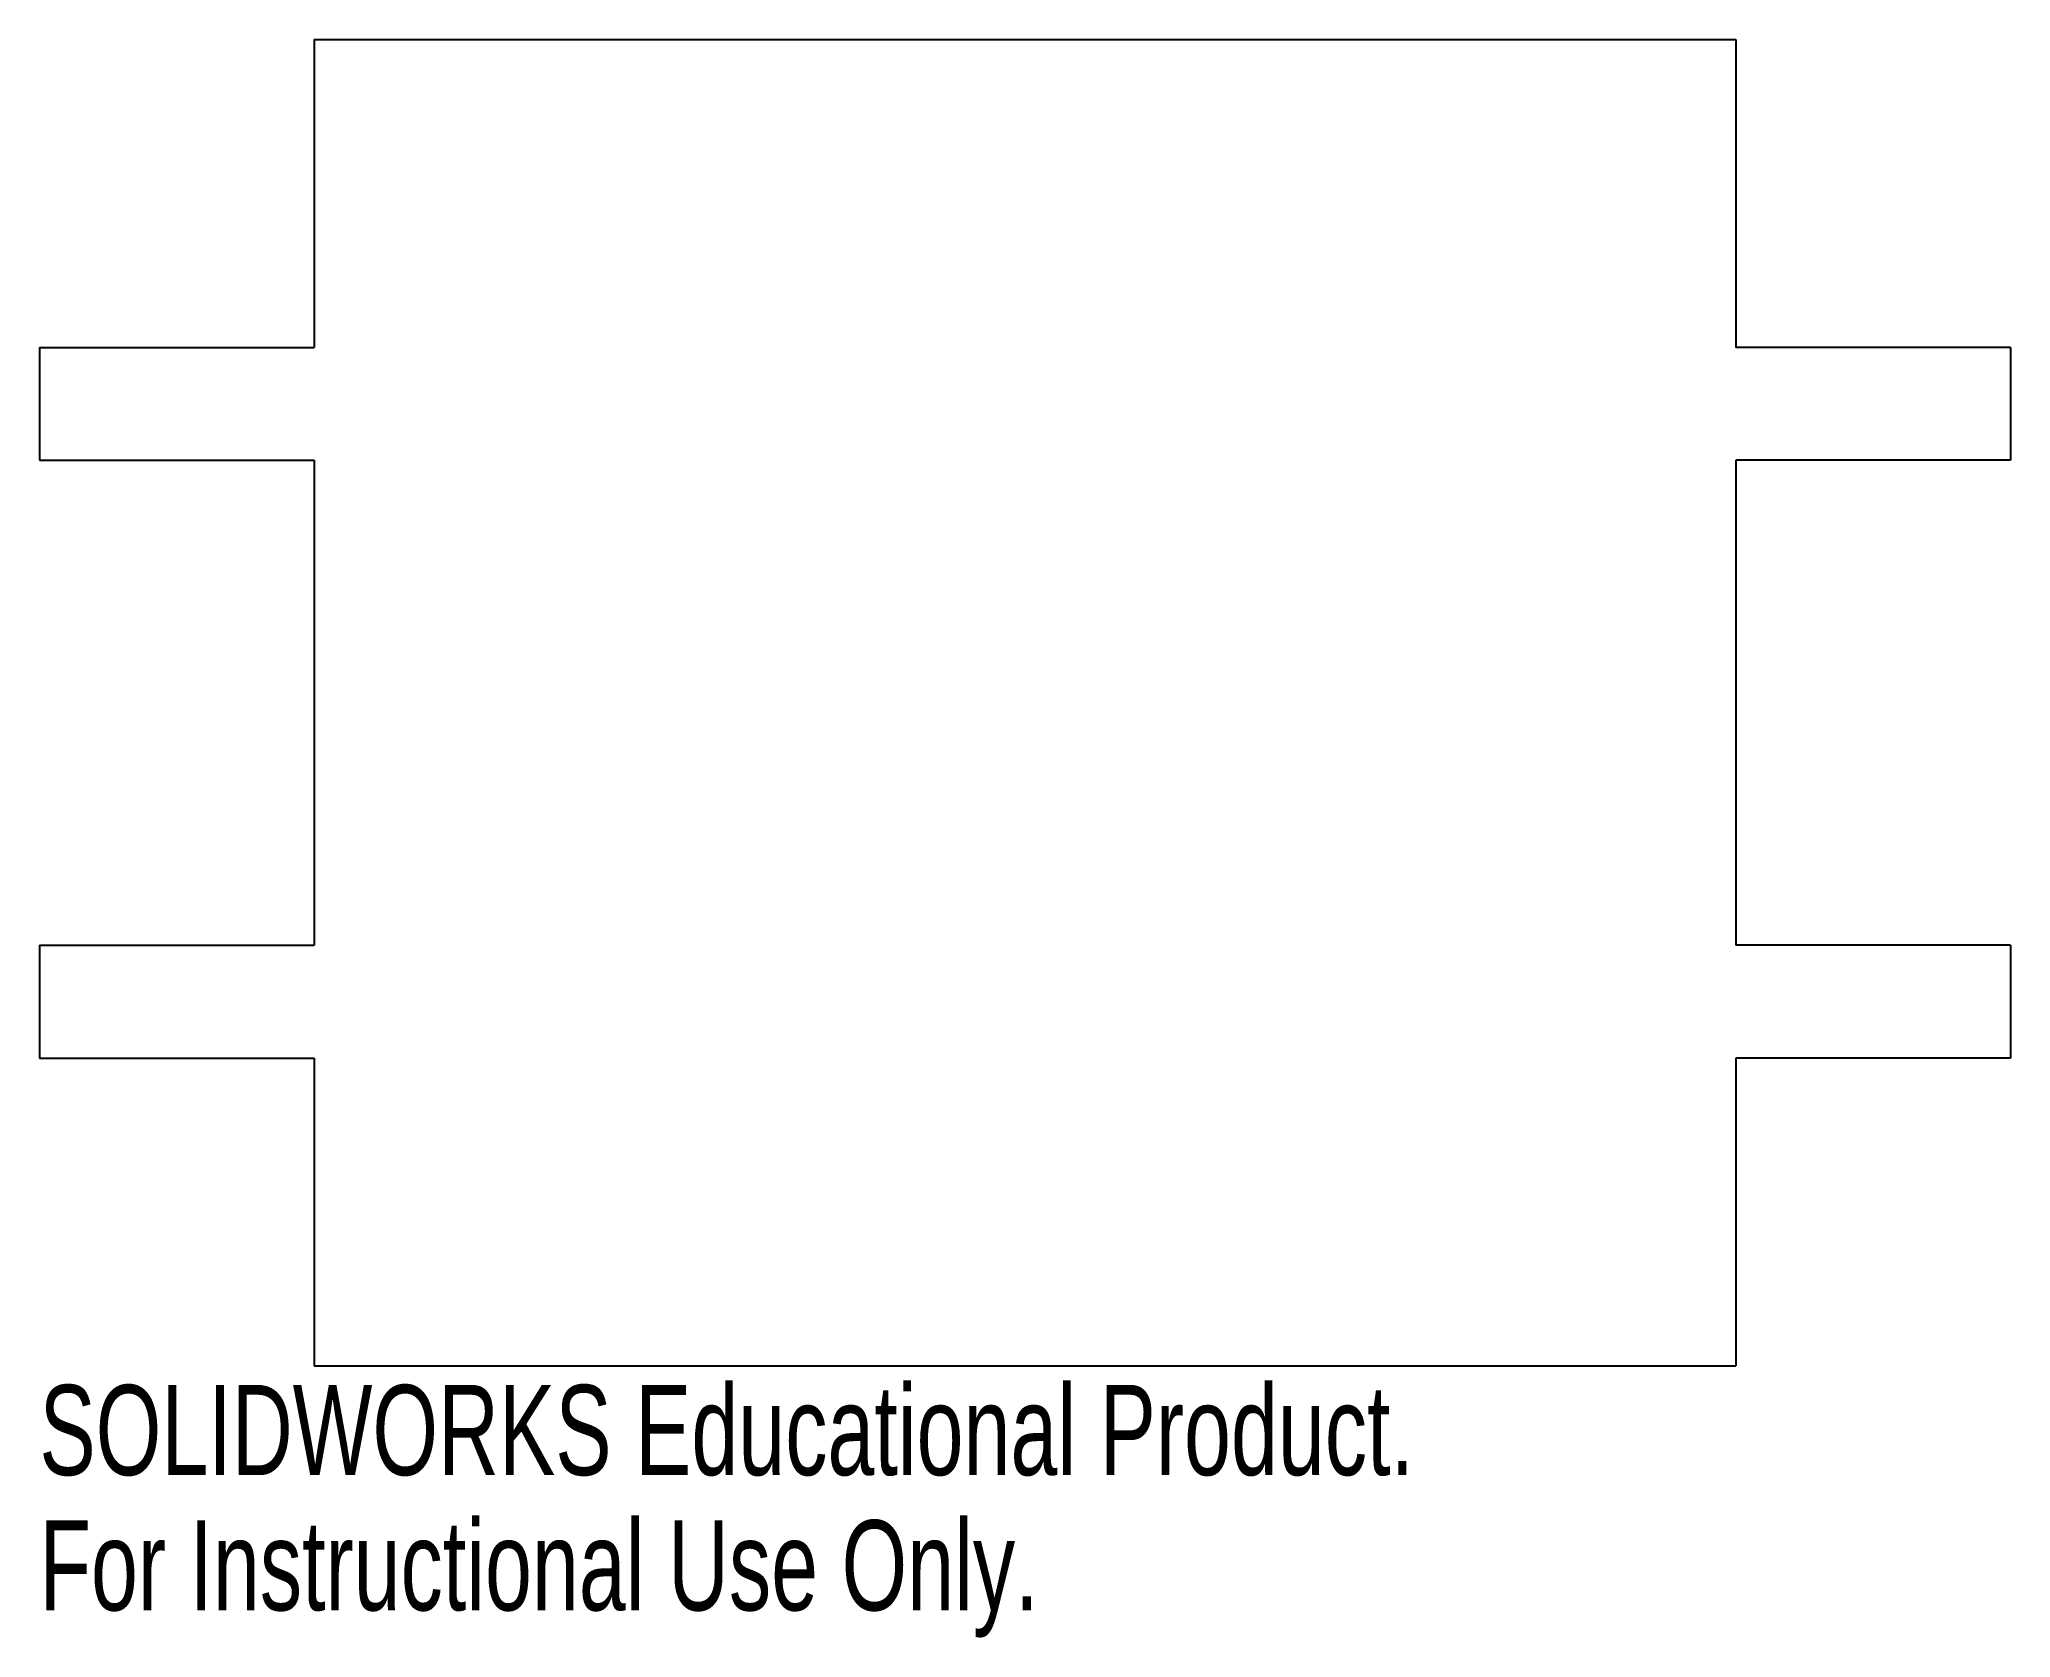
# Model space of a CAD drawing. Header units: inches. Extents: x -2.08 to 2.08, y -1.97 to 1.4.
import ezdxf

# ---------------------------------------------------------------- set-up
doc = ezdxf.new("R2010")
doc.units = ezdxf.units.IN
doc.header["$MEASUREMENT"] = 0
doc.styles.add('SLDTEXTSTYLE0', font='TXT', dxfattribs={"width": 0.7})

msp = doc.modelspace()

# ---------------------------------------------------------------- linework, layer by layer
at = {"color": 7, "linetype": 'Continuous', "lineweight": 25}
for p, q in [((-1.5, 1.4), (1.5, 1.4)), ((-1.5, 1.4), (-1.5, 0.75)), ((1.5, 1.4), (1.5, 0.75)), ((-2.08, 0.75), (-1.5, 0.75)), ((-2.08, 0.75), (-2.08, 0.512)), ((2.08, 0.75), (1.5, 0.75)), ((2.08, 0.75), (2.08, 0.512)), ((-2.08, 0.512), (-1.5, 0.512)), ((-1.5, 0.512), (-1.5, -0.512)), ((1.5, 0.512), (1.5, -0.512)), ((2.08, 0.512), (1.5, 0.512)), ((-2.08, -0.512), (-1.5, -0.512)), ((-2.08, -0.512), (-2.08, -0.75)), ((2.08, -0.512), (1.5, -0.512)), ((2.08, -0.512), (2.08, -0.75)), ((-2.08, -0.75), (-1.5, -0.75)), ((-1.5, -0.75), (-1.5, -1.4)), ((1.5, -0.75), (1.5, -1.4)), ((2.08, -0.75), (1.5, -0.75)), ((-1.5, -1.4), (1.5, -1.4))]:
    msp.add_line(p, q, dxfattribs=at)

# ---------------------------------------------------------------- texts
at = {"color": 7, "linetype": 'Continuous', "char_height": 0.1903, "attachment_point": 1, "style": 'SLDTEXTSTYLE0'}
for s, insert in [('SOLIDWORKS Educational Product.', (-2.08, -1.4401)), ('For Instructional Use Only.', (-2.08, -1.7256))]:
    msp.add_mtext(s, dxfattribs=dict(at, insert=insert))

doc.saveas('drawing.dxf')
